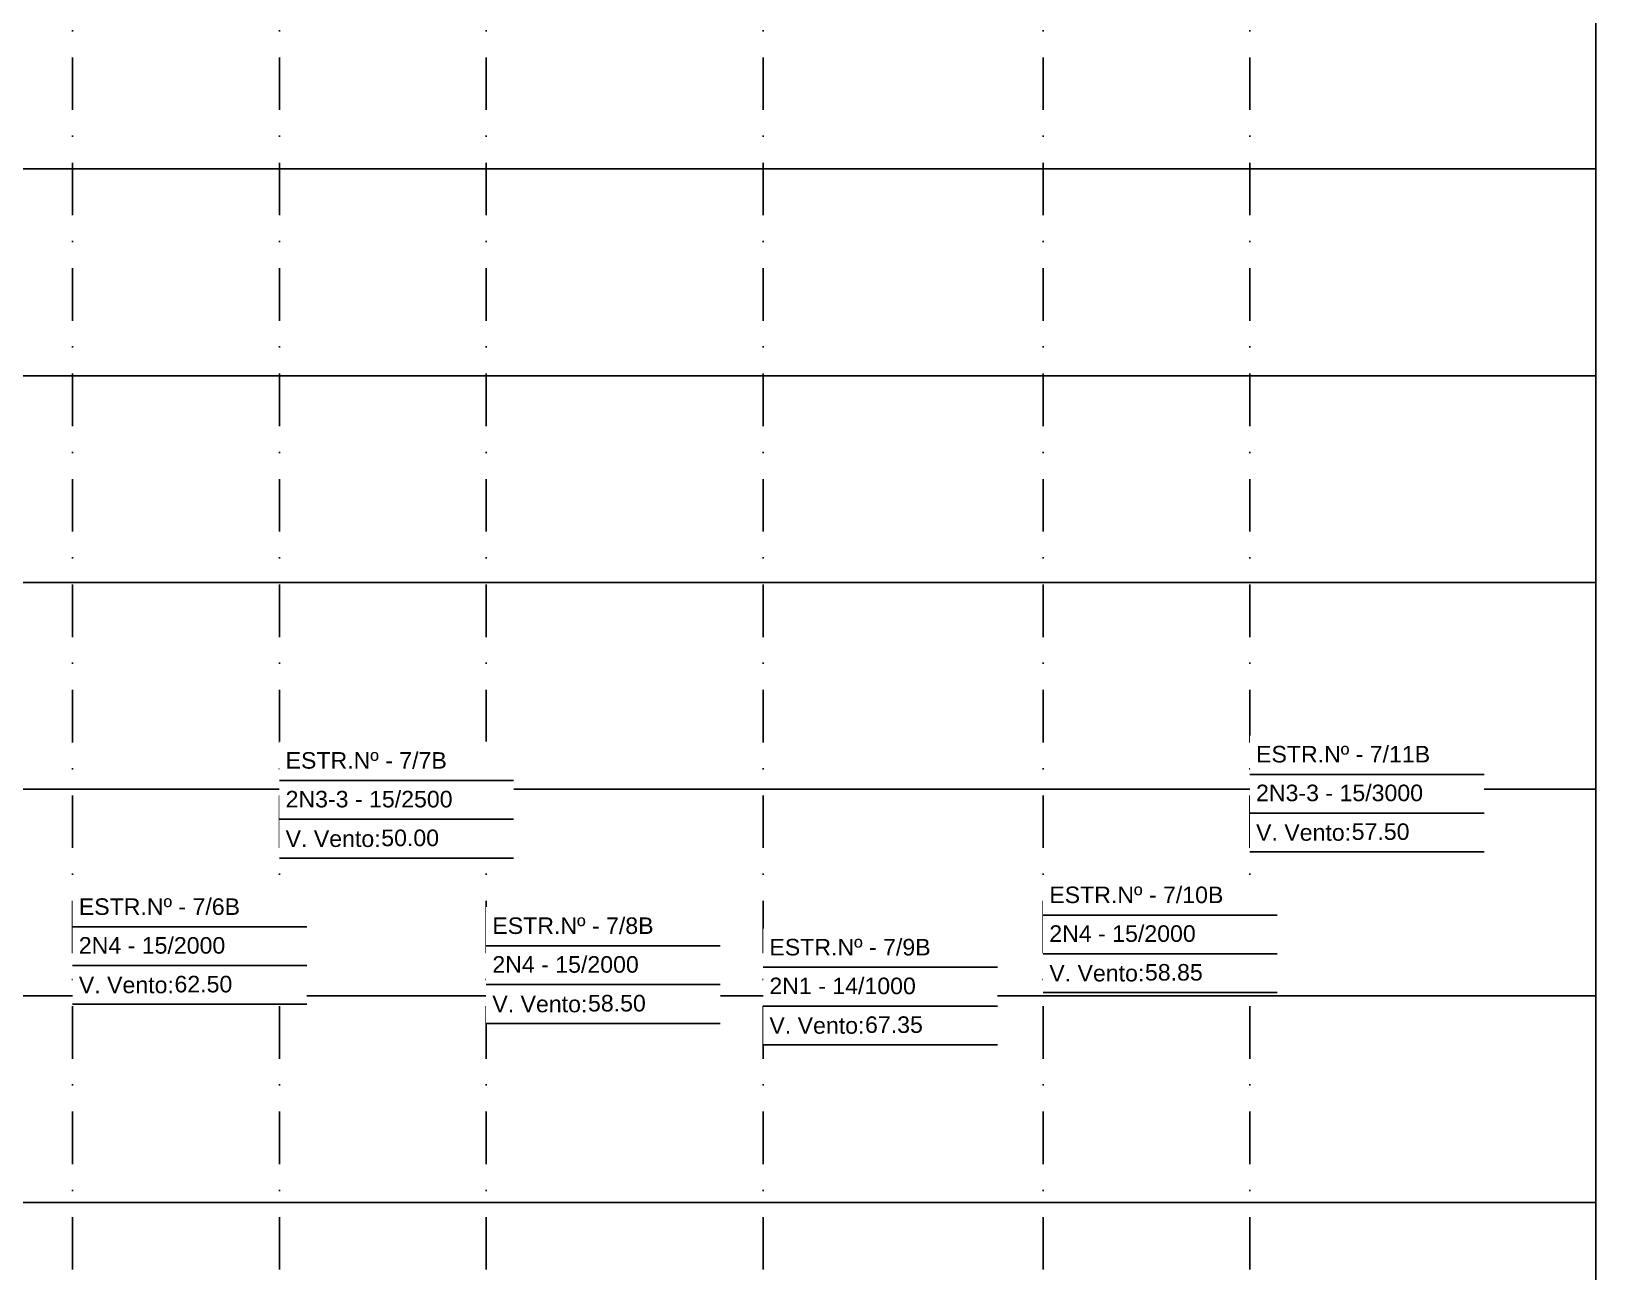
# Model space of a CAD drawing. Header units: metres. Extents: x -121 to 9872, y 3505 to 10721.
# Drawn here: x 7449.5 to 7827.8, y 6410.3 to 6710.3 of the extents above; entities that cross this region are included whole.
import ezdxf
from ezdxf.enums import TextEntityAlignment as Align

# ---------------------------------------------------------------- set-up
doc = ezdxf.new("R2010")
doc.units = ezdxf.units.M
doc.set_wipeout_variables(frame=1)
doc.linetypes.add('DASHDOT', pattern=[25.4, 12.7, -6.35, 0, -6.35])
for name, color, linetype in [('Cabeçalho', 7, 'Continuous'), ('GRID', 253, 'Continuous'), ('Ind_Bloco', 7, 'Continuous')]:
    doc.layers.add(name, color=color, linetype=linetype)
doc.styles.add('Arial', font='arial.ttf')
doc.styles.add('SIMM-PADRÃO_(TXT)', font='arial.ttf', dxfattribs={"height": 2})

# ---------------------------------------------------------------- blocks, each defined once
blk = doc.blocks.new('BlocoCabecalho')
blk.add_wipeout([(-11.66, -3.34), (44.97, -3.34), (44.97, -31.45), (-11.66, -31.45)])
for points in [[(-11.66, -12.71), (44.97, -12.71)], [(-11.66, -22.08), (44.97, -22.08)], [(-11.66, -31.45), (44.97, -31.45)]]:
    blk.add_lwpolyline(points)
at = {"style": 'SIMM-PADRÃO_(TXT)'}
for tag, p in [('ESTRUTURANUM', (-10.16, -11.03)), ('TIPO_ESFORÇO', (-10.16, -20.4)), ('VÃOVENTO', (12.97, -29.77))]:
    blk.add_attdef(tag, text='', height=4, dxfattribs=at).set_placement(p, align=Align.BOTTOM_LEFT)
at = {"layer": 'Ind_Bloco', "color": 7, "style": 'Arial'}
blk.add_text('V. Vento:', height=4, dxfattribs=at).set_placement((-10.16, -26.77), align=Align.MIDDLE_LEFT)

msp = doc.modelspace()

# ---------------------------------------------------------------- linework, layer by layer
at = {"layer": 'GRID', "linetype": 'DASHDOT'}
for p, q in [((7459.485, 7876.973), (7459.485, 5510.205)), ((7509.486, 7876.973), (7509.486, 5510.205)), ((7559.486, 7876.973), (7559.486, 5510.205)), ((7626.486, 7876.973), (7626.486, 5510.205)), ((7694.176, 7876.973), (7694.176, 5510.205)), ((7744.176, 7876.973), (7744.176, 5510.205))]:
    msp.add_line(p, q, dxfattribs=at)
at = {"layer": 'GRID'}
for points in [[(-30.298, 5560.205), (-30.298, 7876.973), (7827.812, 7876.973), (7827.812, 5560.205), (-30.298, 5560.205)], [(-30.298, 6676.973), (7827.812, 6676.973)], [(-30.298, 6626.973), (7827.812, 6626.973)], [(-30.298, 6576.973), (7827.812, 6576.973)], [(-30.298, 6526.973), (7827.812, 6526.973)], [(-30.298, 6476.973), (7827.812, 6476.973)], [(-30.298, 6426.973), (7827.812, 6426.973)]]:
    msp.add_lwpolyline(points, dxfattribs=at)

# ---------------------------------------------------------------- next in the draw order: block references
at = {"layer": 'Cabeçalho'}
for p, values in [((7521.142, 6541.764), {'ESTRUTURANUM': 'ESTR.Nº - 7/7B', 'TIPO_ESFORÇO': '2N3-3 - 15/2500', 'VÃOVENTO': '50.00'}), ((7755.832, 6543.272), {'ESTRUTURANUM': 'ESTR.Nº - 7/11B', 'TIPO_ESFORÇO': '2N3-3 - 15/3000', 'VÃOVENTO': '57.50'}), ((7705.832, 6509.248), {'ESTRUTURANUM': 'ESTR.Nº - 7/10B', 'TIPO_ESFORÇO': '2N4 - 15/2000', 'VÃOVENTO': '58.85'}), ((7471.141, 6506.394), {'ESTRUTURANUM': 'ESTR.Nº - 7/6B', 'TIPO_ESFORÇO': '2N4 - 15/2000', 'VÃOVENTO': '62.50'}), ((7571.142, 6501.784), {'ESTRUTURANUM': 'ESTR.Nº - 7/8B', 'TIPO_ESFORÇO': '2N4 - 15/2000', 'VÃOVENTO': '58.50'}), ((7638.142, 6496.593), {'ESTRUTURANUM': 'ESTR.Nº - 7/9B', 'TIPO_ESFORÇO': '2N1 - 14/1000', 'VÃOVENTO': '67.35'})]:
    msp.add_blockref('BlocoCabecalho', p, dxfattribs=at).add_auto_attribs(values)

doc.saveas('drawing.dxf')
